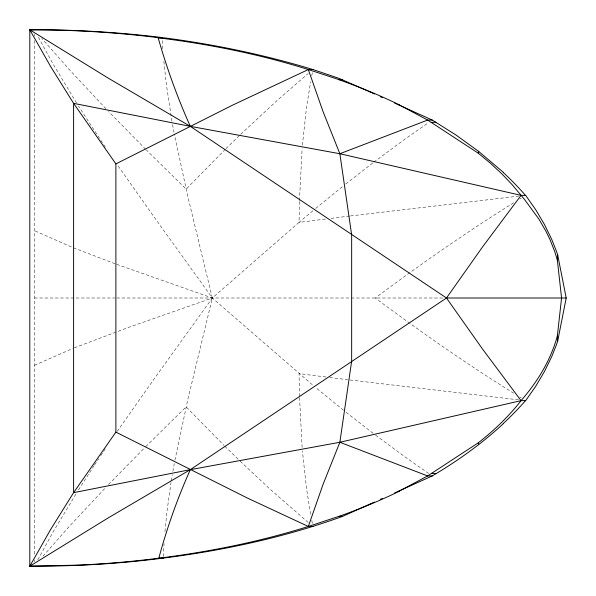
<?xml version="1.0" encoding="UTF-8"?>
<svg xmlns="http://www.w3.org/2000/svg" width="596" height="596" viewBox="0 0 596 596"><rect width="100%" height="100%" fill="white"/><g stroke="black" fill="none" stroke-linecap="round" stroke-linejoin="round"><path stroke-width="0.45" stroke-dasharray="2.98 2.23" d="M299.445 201.53L299.05 222.375L212.325 298.007L152.077 381.812L117.248 431.34M299.468 200.666L302.127 148.56M163.401 556.493L164.064 543.597M164.943 531.558L167.044 510.921L171.015 482.544M302.403 145.089L306.478 107.749L310.635 81.697M171.305 480.823L172.296 474.803M172.885 471.369L174.256 463.628M174.904 460.187L187.688 400.065L212.325 298.007L187.688 195.942L174.308 134.025M311.775 75.617L312.453 72.146M37.816 559.815L52.672 532.675L76.519 493.056M78.441 490.009L94.131 465.625M94.637 464.865L98.698 458.771M100.731 455.724L105.306 448.863M42.919 556.239L69.352 526.365L105.969 487.2M108.524 484.541L144.456 447.946M145.692 446.702L186.131 406.867L224.081 445.488M225.348 149.276L186.131 189.141L146.318 149.931M225.973 148.65L240.024 134.949M240.672 134.323L278.25 99.443L308.154 73.569M312.915 210.746L299.05 222.375L325.982 219M315.716 208.421L343.534 185.751M345.717 184.008L373.096 162.693M373.796 162.157L404.803 139.248L428.688 122.523M513.7 202.767C466.117 232.38 420.202 264.594 375.219 298.007C420.202 331.413 466.117 363.627 513.7 393.241M519.734 199.034L521.217 198.118M34.434 365.333L72.675 348.504M74.299 347.855L128.349 327.465L212.325 298.007L312.915 385.262M349.554 216.072L329.603 218.546M350.463 215.961L518.542 196.159M34.434 298.007L114.968 298.007M116.719 298.007L443.543 298.007M518.542 399.849L348.645 379.823M329.603 377.462L347.736 379.712M325.99 377.015L299.05 373.64L299.497 396.213M116.719 264.341L212.325 298.007L152.077 214.188L117.248 164.667M115.088 263.737L72.675 247.511L34.434 230.674M519.734 396.981L521.217 397.897M428.688 473.485L404.803 456.767L373.796 433.851M373.096 433.314L345.717 412M343.534 410.257L315.716 387.586M308.162 522.446L269.958 489.092L239.376 460.44M238.08 459.196L224.714 446.113M145.692 149.305L108.524 111.459M105.969 108.807L69.352 69.635L41.787 38.435M105.298 147.137L78.434 105.991M76.519 102.944L52.672 63.325L37.816 36.185M311.775 520.39L312.453 523.862M172.557 124.557L173.972 132.305M310.635 514.311L306.478 488.258L302.403 450.919M171.946 121.107L166.403 84.937L163.714 59.965M302.127 447.447L299.52 397.085M162.82 48.775L162.254 39.299M34.434 34.285L34.434 36.08M34.434 40.558L34.434 555.442M34.434 559.92L34.434 561.715"/><path stroke-width="0.89" d="M371.546 503.322L342.663 516.345C274.6 540.982 202.871 554.697 130.956 561.737A569.918 314.859 -3.5 0 1 50.645 566.081L29.8 566.2L50.667 529.427L73.613 492.646L190.325 469.655L339.869 442.269L521.046 400.646L525.672 400.646L535.744 386.238L544.461 371.502L551.784 356.475L556.336 345.032L557.67 341.188L557.357 335.891L561.566 298.007L557.357 260.124L557.67 254.827L556.336 250.983L551.784 239.532L544.461 224.506L535.744 209.77L525.672 195.369L521.046 195.369L339.869 153.738L190.325 126.352L73.606 103.361L50.667 66.581L29.8 29.8L34.434 29.8M158.193 37.667A618.328 376.121 2.4 0 0 29.8 29.83L29.8 566.2L79.112 565.09A587.544 349.725 -3.5 0 0 158.827 558.199C209.42 551.807 259.655 541.801 308.333 526.469L323.062 484.369L339.869 442.269L351.655 361.154L351.655 234.854L339.869 153.738L323.062 111.646L308.333 69.546C259.439 54.162 208.98 44.104 158.156 37.794C166.768 68.026 177.452 97.677 190.325 126.352L446.486 298.007L482.723 349.323L521.046 400.646C508.701 416.5 494.047 430.439 478.268 442.828L427.645 475.943L398.679 491.447L400.43 490.299L397.539 491.603M557.357 260.124L554.809 251.765L549.899 239.354L545.906 231.166L538.858 219.037L524.353 199.25L511.971 184.499L501.817 173.831L490.582 163.386L478.268 153.187L478.715 151.451L456.059 135.061L432.271 120.064L401.093 106.006M557.67 341.188L566.2 298.007L557.67 254.827M557.357 335.891C550.846 360.073 537.406 381.887 521.046 400.646M521.046 195.369L482.723 246.684L446.486 298.007L190.325 469.655C177.496 498.271 166.969 527.914 158.819 558.191L163.319 558.214M115.885 432.107L73.613 492.646L73.606 103.361L115.885 163.9L115.885 432.107L247.415 498.062L308.333 526.469L312.967 526.469M503.352 423.667C481.739 443.722 457.639 460.969 432.271 475.943L401.093 490.001M29.8 566.2L108.152 517.931L190.325 469.655M115.885 163.9L232.76 105.052L308.333 69.546L312.96 69.546L338.997 78.344L367.21 90.734M372.269 502.994L374.437 502.018M380.211 499.418L382.379 498.442M394.649 492.907L396.817 491.931M339.869 153.738L427.637 120.064L432.271 120.064M398.739 491.551A344.324 208.265 -22.9 0 1 339.176 516.27L308.333 526.469M158.156 37.794L164.138 37.831C214.493 44.38 264.371 54.787 312.96 69.546M431.176 122.381L435.929 122.225M342.663 79.663L339.184 79.693L308.333 69.546M446.486 298.007L566.2 298.007M432.271 475.943L427.645 475.943L339.869 442.269M342.663 516.345L339.191 516.322M436.391 473.515L431.616 473.343M367.933 91.061L371.546 92.685M372.269 93.013L374.43 93.989M380.211 96.597L382.371 97.573M394.649 103.101L396.817 104.084M397.539 104.404L400.423 105.708L398.679 104.561L427.637 120.064L478.268 153.187M190.325 126.352L108.144 78.076L29.8 29.8M478.715 151.451L503.389 172.371M478.64 444.616L478.268 442.828M34.426 29.718A594.696 332.635 2.4 0 1 162.164 37.548M525.53 400.572A195.25 118.306 -38.9 0 1 503.233 423.57M503.262 172.475A195.242 118.299 38.9 0 1 525.53 195.436M339.161 79.804A344.332 208.205 22.9 0 1 398.702 104.516"/></g></svg>
